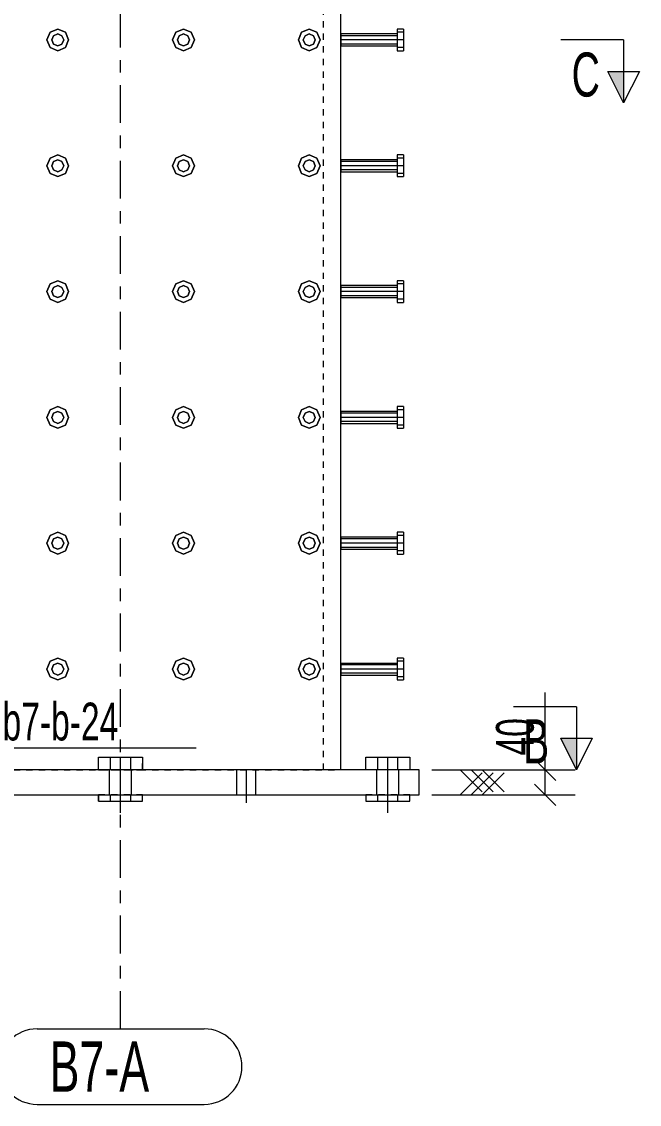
# Model space of a CAD drawing. Header units: millimetres. Extents: x 5 to 599, y 5 to 425.
# Drawn here: x 124.5 to 173.6, y 92.1 to 178.1 of the extents above; entities that cross this region are included whole.
import ezdxf

# ---------------------------------------------------------------- set-up
doc = ezdxf.new("R2010")
doc.units = ezdxf.units.MM
for name, pattern in [('XKITLINE00', [0]), ('XKITLINE02', [4, 2, -2]), ('XKITLINE03', [6, 3, -1, 1, -1]), ('XKITLINE04', [3, 0.5, -0.5, 0.5, -0.5, 0.5, -0.5])]:
    doc.linetypes.add(name, pattern=pattern)
for name, color, linetype, lineweight in [('Bolt', 7, 'Continuous', 0), ('Part', 2, 'Continuous', 0), ('PartMark', 3, 'Continuous', 0), ('S-GRID', 1, 'Continuous', 0), ('Section', 6, 'Continuous', 0), ('Z-DIMENSIONS', 1, 'Continuous', 0)]:
    doc.layers.add(name, color=color, linetype=linetype, lineweight=lineweight)
doc.styles.add('romsim', font='ARIAL.TTF')

# ---------------------------------------------------------------- blocks, each defined once
blk = doc.blocks.new('*A5')
at = {"layer": 'S-GRID', "color": 1, "linetype": 'XKITLINE03', "lineweight": 0}
blk.add_line((132.322, 98.052), (132.322, 306.982), dxfattribs=at)
at = {"layer": 'S-GRID', "color": 1, "style": 'romsim', "width": 0.6375}
blk.add_text('B7-A', height=4, dxfattribs=at).set_placement((126.673, 93.052))
blk = doc.blocks.new('*A12')
at = {"layer": 'Bolt', "color": 2, "linetype": 'XKITLINE00', "lineweight": 0}
for p, q in [((131.522, 116.149), (131.522, 116.649)), ((132.322, 115.214), (132.322, 116.649)), ((133.122, 116.149), (133.122, 116.649))]:
    blk.add_line(p, q, dxfattribs=at)
blk = doc.blocks.new('*A13')
at = {"layer": 'Bolt', "color": 2, "linetype": 'XKITLINE00', "lineweight": 0}
for p, q in [((131.522, 116.149), (131.522, 116.649)), ((132.322, 115.214), (132.322, 116.649)), ((133.122, 116.149), (133.122, 116.649))]:
    blk.add_line(p, q, dxfattribs=at)
blk = doc.blocks.new('*A15')
at = {"layer": 'Bolt', "color": 2, "linetype": 'XKITLINE00', "lineweight": 0}
for p, q in [((152.772, 116.149), (152.772, 116.649)), ((153.572, 115.214), (153.572, 116.649)), ((154.372, 116.149), (154.372, 116.649))]:
    blk.add_line(p, q, dxfattribs=at)
blk = doc.blocks.new('*A16')
at = {"layer": 'Bolt', "color": 2, "linetype": 'XKITLINE00', "lineweight": 0}
for p, q in [((131.522, 118.649), (131.522, 119.649)), ((132.322, 117.714), (132.322, 119.649)), ((133.122, 118.649), (133.122, 119.649))]:
    blk.add_line(p, q, dxfattribs=at)
blk = doc.blocks.new('*A17')
at = {"layer": 'Bolt', "color": 2, "linetype": 'XKITLINE02', "lineweight": 0}
for p, q in [((131.522, 118.649), (131.522, 119.649)), ((132.322, 117.714), (132.322, 119.649)), ((133.122, 118.649), (133.122, 119.649))]:
    blk.add_line(p, q, dxfattribs=at)
blk = doc.blocks.new('*A19')
at = {"layer": 'Bolt', "color": 2, "linetype": 'XKITLINE00', "lineweight": 0}
for p, q in [((152.772, 118.649), (152.772, 119.649)), ((153.572, 117.714), (153.572, 119.649)), ((154.372, 118.649), (154.372, 119.649))]:
    blk.add_line(p, q, dxfattribs=at)
blk = doc.blocks.new('*A20')
at = {"layer": 'Bolt', "color": 2, "linetype": 'XKITLINE00', "lineweight": 0}
for p, q in [((141.572, 116.649), (141.572, 118.649)), ((142.322, 116.024), (142.322, 118.649)), ((143.072, 116.649), (143.072, 118.649))]:
    blk.add_line(p, q, dxfattribs=at)
blk = doc.blocks.new('*A22')
at = {"layer": 'Bolt', "color": 2, "linetype": 'XKITLINE02', "lineweight": 0}
for p, q in [((131.447, 116.649), (131.447, 118.649)), ((131.447, 116.649), (131.447, 118.649)), ((132.322, 115.714), (132.322, 118.649)), ((132.322, 115.714), (132.322, 118.649)), ((133.197, 116.649), (133.197, 118.649)), ((133.197, 116.649), (133.197, 118.649))]:
    blk.add_line(p, q, dxfattribs=at)
blk = doc.blocks.new('*A23')
at = {"layer": 'Bolt', "color": 2, "linetype": 'XKITLINE02', "lineweight": 0}
for p, q in [((110.197, 116.649), (110.197, 118.649)), ((111.072, 115.714), (111.072, 118.649)), ((111.947, 116.649), (111.947, 118.649)), ((152.697, 116.649), (152.697, 118.649)), ((153.572, 115.714), (153.572, 118.649)), ((154.447, 116.649), (154.447, 118.649))]:
    blk.add_line(p, q, dxfattribs=at)
blk = doc.blocks.new('*A24')
at = {"layer": 'Part', "color": 7, "linetype": 'XKITLINE04', "lineweight": 0}
for p, q in [((148.422, 301.149), (148.422, 118.649)), ((114.822, 118.649), (149.822, 118.649))]:
    blk.add_line(p, q, dxfattribs=at)
at = {"layer": 'Part', "color": 4, "linetype": 'XKITLINE00', "lineweight": 0}
blk.add_line((149.822, 118.649), (149.822, 301.149), dxfattribs=at)
blk = doc.blocks.new('*A38')
at = {"layer": 'Part', "color": 4, "linetype": 'XKITLINE00', "lineweight": 0}
for p, q in [((130.572, 116.649), (130.572, 116.149)), ((134.072, 116.149), (134.072, 116.649)), ((130.572, 116.149), (134.072, 116.149))]:
    blk.add_line(p, q, dxfattribs=at)
at = {"layer": 'Part', "color": 7, "linetype": 'XKITLINE04', "lineweight": 0}
blk.add_line((134.072, 116.649), (130.572, 116.649), dxfattribs=at)
blk = doc.blocks.new('*A39')
at = {"layer": 'Part', "color": 7, "linetype": 'XKITLINE04', "lineweight": 0}
for p, q in [((130.572, 116.149), (130.572, 116.649)), ((130.572, 116.649), (134.072, 116.649)), ((134.072, 116.149), (134.072, 116.649)), ((130.572, 116.149), (134.072, 116.149))]:
    blk.add_line(p, q, dxfattribs=at)
blk = doc.blocks.new('*A41')
at = {"layer": 'Part', "color": 4, "linetype": 'XKITLINE00', "lineweight": 0}
for p, q in [((151.822, 116.649), (151.822, 116.149)), ((155.322, 116.149), (155.322, 116.649)), ((151.822, 116.149), (155.322, 116.149))]:
    blk.add_line(p, q, dxfattribs=at)
at = {"layer": 'Part', "color": 7, "linetype": 'XKITLINE04', "lineweight": 0}
blk.add_line((155.322, 116.649), (151.822, 116.649), dxfattribs=at)
blk = doc.blocks.new('*A42')
at = {"layer": 'Part', "color": 4, "linetype": 'XKITLINE00', "lineweight": 0}
for p, q in [((130.572, 118.649), (130.572, 119.649)), ((130.572, 119.649), (134.072, 119.649)), ((134.072, 119.649), (134.072, 118.649))]:
    blk.add_line(p, q, dxfattribs=at)
at = {"layer": 'Part', "color": 7, "linetype": 'XKITLINE04', "lineweight": 0}
blk.add_line((134.072, 118.649), (130.572, 118.649), dxfattribs=at)
blk = doc.blocks.new('*A43')
at = {"layer": 'Part', "color": 7, "linetype": 'XKITLINE04', "lineweight": 0}
for p, q in [((130.572, 118.649), (130.572, 119.649)), ((130.572, 119.649), (134.072, 119.649)), ((134.072, 118.649), (134.072, 119.649)), ((130.572, 118.649), (134.072, 118.649))]:
    blk.add_line(p, q, dxfattribs=at)
blk = doc.blocks.new('*A45')
at = {"layer": 'Part', "color": 4, "linetype": 'XKITLINE00', "lineweight": 0}
for p, q in [((151.822, 118.649), (151.822, 119.649)), ((151.822, 119.649), (155.322, 119.649)), ((155.322, 119.649), (155.322, 118.649))]:
    blk.add_line(p, q, dxfattribs=at)
at = {"layer": 'Part', "color": 7, "linetype": 'XKITLINE04', "lineweight": 0}
blk.add_line((155.322, 118.649), (151.822, 118.649), dxfattribs=at)
blk = doc.blocks.new('*A46')
at = {"layer": 'Part', "color": 4, "linetype": 'XKITLINE00', "lineweight": 0}
for p, q in [((108.572, 116.649), (108.572, 118.649)), ((156.072, 118.649), (108.572, 118.649)), ((156.072, 116.649), (156.072, 118.649)), ((108.572, 116.649), (156.072, 116.649))]:
    blk.add_line(p, q, dxfattribs=at)
blk = doc.blocks.new('*A55')
at = {"layer": 'S-GRID', "color": 1, "linetype": 'XKITLINE00', "lineweight": 0}
for p, q in [((125.673, 98.052), (138.972, 98.052)), ((125.673, 92.052), (138.972, 92.052))]:
    blk.add_line(p, q, dxfattribs=at)
for centre, start, end in [((125.673, 95.052), 90, 270), ((138.972, 95.052), 270, 90)]:
    blk.add_arc(centre, 3, start, end, dxfattribs=at)
blk = doc.blocks.new('*A62')
at = {"layer": 'Section'}
for points in [[(93.572, 174.149), (92.322, 171.649), (92.322, 174.149)], [(172.322, 174.149), (172.322, 171.649), (171.072, 174.149)]]:
    blk.add_hatch(color=6, dxfattribs=at).paths.add_polyline_path(points, flags=17)
at = {"layer": 'Section', "color": 6, "linetype": 'XKITLINE00', "lineweight": 0}
for p, q in [((92.322, 176.649), (97.322, 176.649)), ((92.322, 176.649), (92.322, 171.649)), ((172.322, 176.649), (167.322, 176.649)), ((172.322, 176.649), (172.322, 171.649)), ((92.322, 171.649), (91.072, 174.149)), ((93.572, 174.149), (91.072, 174.149)), ((92.322, 171.649), (93.572, 174.149)), ((171.072, 174.149), (173.572, 174.149)), ((172.322, 171.649), (171.072, 174.149)), ((173.572, 174.149), (172.322, 171.649))]:
    blk.add_line(p, q, dxfattribs=at)
at = {"layer": 'Section', "color": 6, "style": 'romsim', "width": 0.6375}
for p in [(94.072, 172.149), (168.186, 172.149)]:
    blk.add_text('C', height=3.5, dxfattribs=at).set_placement(p)
blk = doc.blocks.new('*A63')
at = {"layer": 'Section'}
for points in [[(97.322, 121.149), (96.072, 118.649), (96.072, 121.149)], [(168.572, 121.149), (168.572, 118.649), (167.322, 121.149)]]:
    blk.add_hatch(color=6, dxfattribs=at).paths.add_polyline_path(points, flags=17)
at = {"layer": 'Section', "color": 6, "linetype": 'XKITLINE00', "lineweight": 0}
for p, q in [((96.072, 123.649), (101.072, 123.649)), ((96.072, 123.649), (96.072, 118.649)), ((168.572, 123.649), (163.572, 123.649)), ((168.572, 123.649), (168.572, 118.649)), ((96.072, 118.649), (94.822, 121.149)), ((97.322, 121.149), (94.822, 121.149)), ((96.072, 118.649), (97.322, 121.149)), ((167.322, 121.149), (169.822, 121.149)), ((168.572, 118.649), (167.322, 121.149)), ((169.822, 121.149), (168.572, 118.649))]:
    blk.add_line(p, q, dxfattribs=at)
at = {"layer": 'Section', "color": 6, "style": 'romsim', "width": 0.6375}
for p in [(97.822, 119.149), (164.322, 119.149)]:
    blk.add_text('B', height=3.5, dxfattribs=at).set_placement(p)
blk = doc.blocks.new('*A68')
at = {"layer": 'Bolt', "color": 2, "linetype": 'XKITLINE02', "lineweight": 0}
for p, q in [((126.71, 177.262), (127.322, 177.515)), ((127.322, 177.515), (127.934, 177.262)), ((136.71, 177.262), (137.322, 177.515)), ((137.322, 177.515), (137.934, 177.262)), ((146.71, 177.262), (147.322, 177.515)), ((147.322, 177.515), (147.934, 177.262)), ((126.456, 176.649), (126.71, 177.262)), ((126.71, 176.037), (126.456, 176.649)), ((126.847, 176.649), (126.986, 176.985)), ((126.986, 176.313), (126.847, 176.649)), ((126.986, 176.985), (127.322, 177.124)), ((127.322, 177.124), (127.658, 176.985)), ((127.658, 176.985), (127.797, 176.649)), ((127.797, 176.649), (127.658, 176.313)), ((127.934, 177.262), (128.188, 176.649)), ((128.188, 176.649), (127.934, 176.037)), ((136.456, 176.649), (136.71, 177.262)), ((136.71, 176.037), (136.456, 176.649)), ((136.847, 176.649), (136.986, 176.985)), ((136.986, 176.313), (136.847, 176.649)), ((136.986, 176.985), (137.322, 177.124)), ((137.322, 177.124), (137.658, 176.985)), ((137.658, 176.985), (137.797, 176.649)), ((137.797, 176.649), (137.658, 176.313)), ((137.934, 177.262), (138.188, 176.649)), ((138.188, 176.649), (137.934, 176.037)), ((146.456, 176.649), (146.71, 177.262)), ((146.71, 176.037), (146.456, 176.649)), ((146.847, 176.649), (146.986, 176.985)), ((146.986, 176.313), (146.847, 176.649)), ((146.986, 176.985), (147.322, 177.124)), ((147.322, 177.124), (147.658, 176.985)), ((147.658, 176.985), (147.797, 176.649)), ((147.797, 176.649), (147.658, 176.313)), ((147.934, 177.262), (148.188, 176.649)), ((148.188, 176.649), (147.934, 176.037)), ((127.322, 175.783), (126.71, 176.037)), ((127.322, 176.174), (126.986, 176.313)), ((127.658, 176.313), (127.322, 176.174)), ((127.934, 176.037), (127.322, 175.783)), ((137.322, 175.783), (136.71, 176.037)), ((137.322, 176.174), (136.986, 176.313)), ((137.658, 176.313), (137.322, 176.174)), ((137.934, 176.037), (137.322, 175.783)), ((147.322, 175.783), (146.71, 176.037)), ((147.322, 176.174), (146.986, 176.313)), ((147.658, 176.313), (147.322, 176.174)), ((147.934, 176.037), (147.322, 175.783)), ((126.456, 166.649), (126.71, 167.262)), ((126.71, 167.262), (127.322, 167.515)), ((126.847, 166.649), (126.986, 166.985)), ((126.986, 166.985), (127.322, 167.124)), ((127.322, 167.515), (127.934, 167.262)), ((127.322, 167.124), (127.658, 166.985)), ((127.658, 166.985), (127.797, 166.649)), ((127.934, 167.262), (128.188, 166.649)), ((136.456, 166.649), (136.71, 167.262)), ((136.71, 167.262), (137.322, 167.515)), ((136.847, 166.649), (136.986, 166.985)), ((136.986, 166.985), (137.322, 167.124)), ((137.322, 167.515), (137.934, 167.262)), ((137.322, 167.124), (137.658, 166.985)), ((137.658, 166.985), (137.797, 166.649)), ((137.934, 167.262), (138.188, 166.649)), ((146.456, 166.649), (146.71, 167.262)), ((146.71, 167.262), (147.322, 167.515)), ((146.847, 166.649), (146.986, 166.985)), ((146.986, 166.985), (147.322, 167.124)), ((147.322, 167.515), (147.934, 167.262)), ((147.322, 167.124), (147.658, 166.985)), ((147.658, 166.985), (147.797, 166.649)), ((147.934, 167.262), (148.188, 166.649)), ((126.71, 166.037), (126.456, 166.649)), ((126.986, 166.313), (126.847, 166.649)), ((127.322, 166.174), (126.986, 166.313)), ((127.658, 166.313), (127.322, 166.174)), ((127.797, 166.649), (127.658, 166.313)), ((128.188, 166.649), (127.934, 166.037)), ((136.71, 166.037), (136.456, 166.649)), ((136.986, 166.313), (136.847, 166.649)), ((137.322, 166.174), (136.986, 166.313)), ((137.658, 166.313), (137.322, 166.174)), ((137.797, 166.649), (137.658, 166.313)), ((138.188, 166.649), (137.934, 166.037)), ((146.71, 166.037), (146.456, 166.649)), ((146.986, 166.313), (146.847, 166.649)), ((147.322, 166.174), (146.986, 166.313)), ((147.658, 166.313), (147.322, 166.174)), ((147.797, 166.649), (147.658, 166.313)), ((148.188, 166.649), (147.934, 166.037)), ((127.322, 165.783), (126.71, 166.037)), ((127.934, 166.037), (127.322, 165.783)), ((137.322, 165.783), (136.71, 166.037)), ((137.934, 166.037), (137.322, 165.783)), ((147.322, 165.783), (146.71, 166.037)), ((147.934, 166.037), (147.322, 165.783)), ((126.71, 157.262), (127.322, 157.515)), ((127.322, 157.515), (127.934, 157.262)), ((136.71, 157.262), (137.322, 157.515)), ((137.322, 157.515), (137.934, 157.262)), ((146.71, 157.262), (147.322, 157.515)), ((147.322, 157.515), (147.934, 157.262)), ((126.456, 156.649), (126.71, 157.262)), ((126.71, 156.037), (126.456, 156.649)), ((126.847, 156.649), (126.986, 156.985)), ((126.986, 156.313), (126.847, 156.649)), ((126.986, 156.985), (127.322, 157.124)), ((127.322, 157.124), (127.658, 156.985)), ((127.658, 156.985), (127.797, 156.649)), ((127.797, 156.649), (127.658, 156.313)), ((127.934, 157.262), (128.188, 156.649)), ((128.188, 156.649), (127.934, 156.037)), ((136.456, 156.649), (136.71, 157.262)), ((136.71, 156.037), (136.456, 156.649)), ((136.847, 156.649), (136.986, 156.985)), ((136.986, 156.313), (136.847, 156.649)), ((136.986, 156.985), (137.322, 157.124)), ((137.322, 157.124), (137.658, 156.985)), ((137.658, 156.985), (137.797, 156.649)), ((137.797, 156.649), (137.658, 156.313)), ((137.934, 157.262), (138.188, 156.649)), ((138.188, 156.649), (137.934, 156.037)), ((146.456, 156.649), (146.71, 157.262)), ((146.71, 156.037), (146.456, 156.649)), ((146.847, 156.649), (146.986, 156.985)), ((146.986, 156.313), (146.847, 156.649)), ((146.986, 156.985), (147.322, 157.124)), ((147.322, 157.124), (147.658, 156.985)), ((147.658, 156.985), (147.797, 156.649)), ((147.797, 156.649), (147.658, 156.313)), ((147.934, 157.262), (148.188, 156.649)), ((148.188, 156.649), (147.934, 156.037)), ((127.322, 155.783), (126.71, 156.037)), ((127.322, 156.174), (126.986, 156.313)), ((127.658, 156.313), (127.322, 156.174)), ((127.934, 156.037), (127.322, 155.783)), ((137.322, 155.783), (136.71, 156.037)), ((137.322, 156.174), (136.986, 156.313)), ((137.658, 156.313), (137.322, 156.174)), ((137.934, 156.037), (137.322, 155.783)), ((147.322, 155.783), (146.71, 156.037)), ((147.322, 156.174), (146.986, 156.313)), ((147.658, 156.313), (147.322, 156.174)), ((147.934, 156.037), (147.322, 155.783)), ((126.456, 146.649), (126.71, 147.262)), ((126.71, 147.262), (127.322, 147.515)), ((127.322, 147.515), (127.934, 147.262)), ((127.934, 147.262), (128.188, 146.649)), ((136.456, 146.649), (136.71, 147.262)), ((136.71, 147.262), (137.322, 147.515)), ((137.322, 147.515), (137.934, 147.262)), ((137.934, 147.262), (138.188, 146.649)), ((146.456, 146.649), (146.71, 147.262)), ((146.71, 147.262), (147.322, 147.515)), ((147.322, 147.515), (147.934, 147.262)), ((147.934, 147.262), (148.188, 146.649)), ((126.71, 146.037), (126.456, 146.649)), ((126.847, 146.649), (126.986, 146.985)), ((126.986, 146.313), (126.847, 146.649)), ((126.986, 146.985), (127.322, 147.124)), ((127.322, 146.174), (126.986, 146.313)), ((127.322, 147.124), (127.658, 146.985)), ((127.658, 146.313), (127.322, 146.174)), ((127.658, 146.985), (127.797, 146.649)), ((127.797, 146.649), (127.658, 146.313)), ((128.188, 146.649), (127.934, 146.037)), ((136.71, 146.037), (136.456, 146.649)), ((136.847, 146.649), (136.986, 146.985)), ((136.986, 146.313), (136.847, 146.649)), ((136.986, 146.985), (137.322, 147.124)), ((137.322, 146.174), (136.986, 146.313)), ((137.322, 147.124), (137.658, 146.985)), ((137.658, 146.313), (137.322, 146.174)), ((137.658, 146.985), (137.797, 146.649)), ((137.797, 146.649), (137.658, 146.313)), ((138.188, 146.649), (137.934, 146.037)), ((146.71, 146.037), (146.456, 146.649)), ((146.847, 146.649), (146.986, 146.985)), ((146.986, 146.313), (146.847, 146.649)), ((146.986, 146.985), (147.322, 147.124)), ((147.322, 146.174), (146.986, 146.313)), ((147.322, 147.124), (147.658, 146.985)), ((147.658, 146.313), (147.322, 146.174)), ((147.658, 146.985), (147.797, 146.649)), ((147.797, 146.649), (147.658, 146.313)), ((148.188, 146.649), (147.934, 146.037)), ((127.322, 145.783), (126.71, 146.037)), ((127.934, 146.037), (127.322, 145.783)), ((137.322, 145.783), (136.71, 146.037)), ((137.934, 146.037), (137.322, 145.783)), ((147.322, 145.783), (146.71, 146.037)), ((147.934, 146.037), (147.322, 145.783)), ((126.456, 136.649), (126.71, 137.262)), ((126.71, 137.262), (127.322, 137.515)), ((126.847, 136.649), (126.986, 136.985)), ((126.986, 136.985), (127.322, 137.124)), ((127.322, 137.515), (127.934, 137.262)), ((127.322, 137.124), (127.658, 136.985)), ((127.658, 136.985), (127.797, 136.649)), ((127.934, 137.262), (128.188, 136.649)), ((136.456, 136.649), (136.71, 137.262)), ((136.71, 137.262), (137.322, 137.515)), ((136.847, 136.649), (136.986, 136.985)), ((136.986, 136.985), (137.322, 137.124)), ((137.322, 137.515), (137.934, 137.262)), ((137.322, 137.124), (137.658, 136.985)), ((137.658, 136.985), (137.797, 136.649)), ((137.934, 137.262), (138.188, 136.649)), ((146.456, 136.649), (146.71, 137.262)), ((146.71, 137.262), (147.322, 137.515)), ((146.847, 136.649), (146.986, 136.985)), ((146.986, 136.985), (147.322, 137.124)), ((147.322, 137.515), (147.934, 137.262)), ((147.322, 137.124), (147.658, 136.985)), ((147.658, 136.985), (147.797, 136.649)), ((147.934, 137.262), (148.188, 136.649)), ((126.71, 136.037), (126.456, 136.649)), ((127.322, 135.783), (126.71, 136.037)), ((126.986, 136.313), (126.847, 136.649)), ((127.322, 136.174), (126.986, 136.313)), ((127.658, 136.313), (127.322, 136.174)), ((127.934, 136.037), (127.322, 135.783)), ((127.797, 136.649), (127.658, 136.313)), ((128.188, 136.649), (127.934, 136.037)), ((136.71, 136.037), (136.456, 136.649)), ((137.322, 135.783), (136.71, 136.037)), ((136.986, 136.313), (136.847, 136.649)), ((137.322, 136.174), (136.986, 136.313)), ((137.658, 136.313), (137.322, 136.174)), ((137.934, 136.037), (137.322, 135.783)), ((137.797, 136.649), (137.658, 136.313)), ((138.188, 136.649), (137.934, 136.037)), ((146.71, 136.037), (146.456, 136.649)), ((147.322, 135.783), (146.71, 136.037)), ((146.986, 136.313), (146.847, 136.649)), ((147.322, 136.174), (146.986, 136.313)), ((147.658, 136.313), (147.322, 136.174)), ((147.934, 136.037), (147.322, 135.783)), ((147.797, 136.649), (147.658, 136.313)), ((148.188, 136.649), (147.934, 136.037)), ((126.71, 127.262), (127.322, 127.515)), ((127.322, 127.515), (127.934, 127.262)), ((136.71, 127.262), (137.322, 127.515)), ((137.322, 127.515), (137.934, 127.262)), ((146.71, 127.262), (147.322, 127.515)), ((147.322, 127.515), (147.934, 127.262)), ((126.456, 126.649), (126.71, 127.262)), ((126.71, 126.037), (126.456, 126.649)), ((126.847, 126.649), (126.986, 126.985)), ((126.986, 126.313), (126.847, 126.649)), ((126.986, 126.985), (127.322, 127.124)), ((127.322, 127.124), (127.658, 126.985)), ((127.658, 126.985), (127.797, 126.649)), ((127.797, 126.649), (127.658, 126.313)), ((127.934, 127.262), (128.188, 126.649)), ((128.188, 126.649), (127.934, 126.037)), ((136.456, 126.649), (136.71, 127.262)), ((136.71, 126.037), (136.456, 126.649)), ((136.847, 126.649), (136.986, 126.985)), ((136.986, 126.313), (136.847, 126.649)), ((136.986, 126.985), (137.322, 127.124)), ((137.322, 127.124), (137.658, 126.985)), ((137.658, 126.985), (137.797, 126.649)), ((137.797, 126.649), (137.658, 126.313)), ((137.934, 127.262), (138.188, 126.649)), ((138.188, 126.649), (137.934, 126.037)), ((146.456, 126.649), (146.71, 127.262)), ((146.71, 126.037), (146.456, 126.649)), ((146.847, 126.649), (146.986, 126.985)), ((146.986, 126.313), (146.847, 126.649)), ((146.986, 126.985), (147.322, 127.124)), ((147.322, 127.124), (147.658, 126.985)), ((147.658, 126.985), (147.797, 126.649)), ((147.797, 126.649), (147.658, 126.313)), ((147.934, 127.262), (148.188, 126.649)), ((148.188, 126.649), (147.934, 126.037)), ((127.322, 125.783), (126.71, 126.037)), ((127.322, 126.174), (126.986, 126.313)), ((127.658, 126.313), (127.322, 126.174)), ((127.934, 126.037), (127.322, 125.783)), ((137.322, 125.783), (136.71, 126.037)), ((137.322, 126.174), (136.986, 126.313)), ((137.658, 126.313), (137.322, 126.174)), ((137.934, 126.037), (137.322, 125.783)), ((147.322, 125.783), (146.71, 126.037)), ((147.322, 126.174), (146.986, 126.313)), ((147.658, 126.313), (147.322, 126.174)), ((147.934, 126.037), (147.322, 125.783))]:
    blk.add_line(p, q, dxfattribs=at)
blk = doc.blocks.new('*A69')
at = {"layer": 'Bolt', "color": 2, "linetype": 'XKITLINE00', "lineweight": 0}
for p, q in [((127.322, 177.515), (126.71, 177.262)), ((127.934, 177.262), (127.322, 177.515)), ((137.322, 177.515), (136.71, 177.262)), ((137.934, 177.262), (137.322, 177.515)), ((147.322, 177.515), (146.71, 177.262)), ((147.934, 177.262), (147.322, 177.515)), ((126.71, 177.262), (126.456, 176.649)), ((126.456, 176.649), (126.71, 176.037)), ((126.986, 176.985), (126.847, 176.649)), ((126.847, 176.649), (126.986, 176.313)), ((127.322, 177.124), (126.986, 176.985)), ((127.658, 176.985), (127.322, 177.124)), ((127.797, 176.649), (127.658, 176.985)), ((127.658, 176.313), (127.797, 176.649)), ((128.188, 176.649), (127.934, 177.262)), ((127.934, 176.037), (128.188, 176.649)), ((136.71, 177.262), (136.456, 176.649)), ((136.456, 176.649), (136.71, 176.037)), ((136.986, 176.985), (136.847, 176.649)), ((136.847, 176.649), (136.986, 176.313)), ((137.322, 177.124), (136.986, 176.985)), ((137.658, 176.985), (137.322, 177.124)), ((137.797, 176.649), (137.658, 176.985)), ((137.658, 176.313), (137.797, 176.649)), ((138.188, 176.649), (137.934, 177.262)), ((137.934, 176.037), (138.188, 176.649)), ((146.71, 177.262), (146.456, 176.649)), ((146.456, 176.649), (146.71, 176.037)), ((146.986, 176.985), (146.847, 176.649)), ((146.847, 176.649), (146.986, 176.313)), ((147.322, 177.124), (146.986, 176.985)), ((147.658, 176.985), (147.322, 177.124)), ((147.797, 176.649), (147.658, 176.985)), ((147.658, 176.313), (147.797, 176.649)), ((148.188, 176.649), (147.934, 177.262)), ((147.934, 176.037), (148.188, 176.649)), ((126.71, 176.037), (127.322, 175.783)), ((126.986, 176.313), (127.322, 176.174)), ((127.322, 176.174), (127.658, 176.313)), ((127.322, 175.783), (127.934, 176.037)), ((136.71, 176.037), (137.322, 175.783)), ((136.986, 176.313), (137.322, 176.174)), ((137.322, 176.174), (137.658, 176.313)), ((137.322, 175.783), (137.934, 176.037)), ((146.71, 176.037), (147.322, 175.783)), ((146.986, 176.313), (147.322, 176.174)), ((147.322, 176.174), (147.658, 176.313)), ((147.322, 175.783), (147.934, 176.037)), ((126.71, 167.262), (126.456, 166.649)), ((127.322, 167.515), (126.71, 167.262)), ((126.986, 166.985), (126.847, 166.649)), ((127.322, 167.124), (126.986, 166.985)), ((127.934, 167.262), (127.322, 167.515)), ((127.658, 166.985), (127.322, 167.124)), ((127.797, 166.649), (127.658, 166.985)), ((128.188, 166.649), (127.934, 167.262)), ((136.71, 167.262), (136.456, 166.649)), ((137.322, 167.515), (136.71, 167.262)), ((136.986, 166.985), (136.847, 166.649)), ((137.322, 167.124), (136.986, 166.985)), ((137.934, 167.262), (137.322, 167.515)), ((137.658, 166.985), (137.322, 167.124)), ((137.797, 166.649), (137.658, 166.985)), ((138.188, 166.649), (137.934, 167.262)), ((146.71, 167.262), (146.456, 166.649)), ((147.322, 167.515), (146.71, 167.262)), ((146.986, 166.985), (146.847, 166.649)), ((147.322, 167.124), (146.986, 166.985)), ((147.934, 167.262), (147.322, 167.515)), ((147.658, 166.985), (147.322, 167.124)), ((147.797, 166.649), (147.658, 166.985)), ((148.188, 166.649), (147.934, 167.262)), ((126.456, 166.649), (126.71, 166.037)), ((126.847, 166.649), (126.986, 166.313)), ((126.986, 166.313), (127.322, 166.174)), ((127.322, 166.174), (127.658, 166.313)), ((127.658, 166.313), (127.797, 166.649)), ((127.934, 166.037), (128.188, 166.649)), ((136.456, 166.649), (136.71, 166.037)), ((136.847, 166.649), (136.986, 166.313)), ((136.986, 166.313), (137.322, 166.174)), ((137.322, 166.174), (137.658, 166.313)), ((137.658, 166.313), (137.797, 166.649)), ((137.934, 166.037), (138.188, 166.649)), ((146.456, 166.649), (146.71, 166.037)), ((146.847, 166.649), (146.986, 166.313)), ((146.986, 166.313), (147.322, 166.174)), ((147.322, 166.174), (147.658, 166.313)), ((147.658, 166.313), (147.797, 166.649)), ((147.934, 166.037), (148.188, 166.649)), ((126.71, 166.037), (127.322, 165.783)), ((127.322, 165.783), (127.934, 166.037)), ((136.71, 166.037), (137.322, 165.783)), ((137.322, 165.783), (137.934, 166.037)), ((146.71, 166.037), (147.322, 165.783)), ((147.322, 165.783), (147.934, 166.037)), ((127.322, 157.515), (126.71, 157.262)), ((127.934, 157.262), (127.322, 157.515)), ((137.322, 157.515), (136.71, 157.262)), ((137.934, 157.262), (137.322, 157.515)), ((147.322, 157.515), (146.71, 157.262)), ((147.934, 157.262), (147.322, 157.515)), ((126.71, 157.262), (126.456, 156.649)), ((126.456, 156.649), (126.71, 156.037)), ((126.986, 156.985), (126.847, 156.649)), ((126.847, 156.649), (126.986, 156.313)), ((127.322, 157.124), (126.986, 156.985)), ((127.658, 156.985), (127.322, 157.124)), ((127.797, 156.649), (127.658, 156.985)), ((127.658, 156.313), (127.797, 156.649)), ((128.188, 156.649), (127.934, 157.262)), ((127.934, 156.037), (128.188, 156.649)), ((136.71, 157.262), (136.456, 156.649)), ((136.456, 156.649), (136.71, 156.037)), ((136.986, 156.985), (136.847, 156.649)), ((136.847, 156.649), (136.986, 156.313)), ((137.322, 157.124), (136.986, 156.985)), ((137.658, 156.985), (137.322, 157.124)), ((137.797, 156.649), (137.658, 156.985)), ((137.658, 156.313), (137.797, 156.649)), ((138.188, 156.649), (137.934, 157.262)), ((137.934, 156.037), (138.188, 156.649)), ((146.71, 157.262), (146.456, 156.649)), ((146.456, 156.649), (146.71, 156.037)), ((146.986, 156.985), (146.847, 156.649)), ((146.847, 156.649), (146.986, 156.313)), ((147.322, 157.124), (146.986, 156.985)), ((147.658, 156.985), (147.322, 157.124)), ((147.797, 156.649), (147.658, 156.985)), ((147.658, 156.313), (147.797, 156.649)), ((148.188, 156.649), (147.934, 157.262)), ((147.934, 156.037), (148.188, 156.649)), ((126.71, 156.037), (127.322, 155.783)), ((126.986, 156.313), (127.322, 156.174)), ((127.322, 156.174), (127.658, 156.313)), ((127.322, 155.783), (127.934, 156.037)), ((136.71, 156.037), (137.322, 155.783)), ((136.986, 156.313), (137.322, 156.174)), ((137.322, 156.174), (137.658, 156.313)), ((137.322, 155.783), (137.934, 156.037)), ((146.71, 156.037), (147.322, 155.783)), ((146.986, 156.313), (147.322, 156.174)), ((147.322, 156.174), (147.658, 156.313)), ((147.322, 155.783), (147.934, 156.037)), ((126.71, 147.262), (126.456, 146.649)), ((127.322, 147.515), (126.71, 147.262)), ((127.934, 147.262), (127.322, 147.515)), ((128.188, 146.649), (127.934, 147.262)), ((136.71, 147.262), (136.456, 146.649)), ((137.322, 147.515), (136.71, 147.262)), ((137.934, 147.262), (137.322, 147.515)), ((138.188, 146.649), (137.934, 147.262)), ((146.71, 147.262), (146.456, 146.649)), ((147.322, 147.515), (146.71, 147.262)), ((147.934, 147.262), (147.322, 147.515)), ((148.188, 146.649), (147.934, 147.262)), ((126.456, 146.649), (126.71, 146.037)), ((126.986, 146.985), (126.847, 146.649)), ((126.847, 146.649), (126.986, 146.313)), ((127.322, 147.124), (126.986, 146.985)), ((126.986, 146.313), (127.322, 146.174)), ((127.658, 146.985), (127.322, 147.124)), ((127.322, 146.174), (127.658, 146.313)), ((127.797, 146.649), (127.658, 146.985)), ((127.658, 146.313), (127.797, 146.649)), ((127.934, 146.037), (128.188, 146.649)), ((136.456, 146.649), (136.71, 146.037)), ((136.986, 146.985), (136.847, 146.649)), ((136.847, 146.649), (136.986, 146.313)), ((137.322, 147.124), (136.986, 146.985)), ((136.986, 146.313), (137.322, 146.174)), ((137.658, 146.985), (137.322, 147.124)), ((137.322, 146.174), (137.658, 146.313)), ((137.797, 146.649), (137.658, 146.985)), ((137.658, 146.313), (137.797, 146.649)), ((137.934, 146.037), (138.188, 146.649)), ((146.456, 146.649), (146.71, 146.037)), ((146.986, 146.985), (146.847, 146.649)), ((146.847, 146.649), (146.986, 146.313)), ((147.322, 147.124), (146.986, 146.985)), ((146.986, 146.313), (147.322, 146.174)), ((147.658, 146.985), (147.322, 147.124)), ((147.322, 146.174), (147.658, 146.313)), ((147.797, 146.649), (147.658, 146.985)), ((147.658, 146.313), (147.797, 146.649)), ((147.934, 146.037), (148.188, 146.649)), ((126.71, 146.037), (127.322, 145.783)), ((127.322, 145.783), (127.934, 146.037)), ((136.71, 146.037), (137.322, 145.783)), ((137.322, 145.783), (137.934, 146.037)), ((146.71, 146.037), (147.322, 145.783)), ((147.322, 145.783), (147.934, 146.037)), ((126.71, 137.262), (126.456, 136.649)), ((127.322, 137.515), (126.71, 137.262)), ((126.986, 136.985), (126.847, 136.649)), ((127.322, 137.124), (126.986, 136.985)), ((127.934, 137.262), (127.322, 137.515)), ((127.658, 136.985), (127.322, 137.124)), ((127.797, 136.649), (127.658, 136.985)), ((128.188, 136.649), (127.934, 137.262)), ((136.71, 137.262), (136.456, 136.649)), ((137.322, 137.515), (136.71, 137.262)), ((136.986, 136.985), (136.847, 136.649)), ((137.322, 137.124), (136.986, 136.985)), ((137.934, 137.262), (137.322, 137.515)), ((137.658, 136.985), (137.322, 137.124)), ((137.797, 136.649), (137.658, 136.985)), ((138.188, 136.649), (137.934, 137.262)), ((146.71, 137.262), (146.456, 136.649)), ((147.322, 137.515), (146.71, 137.262)), ((146.986, 136.985), (146.847, 136.649)), ((147.322, 137.124), (146.986, 136.985)), ((147.934, 137.262), (147.322, 137.515)), ((147.658, 136.985), (147.322, 137.124)), ((147.797, 136.649), (147.658, 136.985)), ((148.188, 136.649), (147.934, 137.262)), ((126.456, 136.649), (126.71, 136.037)), ((126.71, 136.037), (127.322, 135.783)), ((126.847, 136.649), (126.986, 136.313)), ((126.986, 136.313), (127.322, 136.174)), ((127.322, 136.174), (127.658, 136.313)), ((127.322, 135.783), (127.934, 136.037)), ((127.658, 136.313), (127.797, 136.649)), ((127.934, 136.037), (128.188, 136.649)), ((136.456, 136.649), (136.71, 136.037)), ((136.71, 136.037), (137.322, 135.783)), ((136.847, 136.649), (136.986, 136.313)), ((136.986, 136.313), (137.322, 136.174)), ((137.322, 136.174), (137.658, 136.313)), ((137.322, 135.783), (137.934, 136.037)), ((137.658, 136.313), (137.797, 136.649)), ((137.934, 136.037), (138.188, 136.649)), ((146.456, 136.649), (146.71, 136.037)), ((146.71, 136.037), (147.322, 135.783)), ((146.847, 136.649), (146.986, 136.313)), ((146.986, 136.313), (147.322, 136.174)), ((147.322, 136.174), (147.658, 136.313)), ((147.322, 135.783), (147.934, 136.037)), ((147.658, 136.313), (147.797, 136.649)), ((147.934, 136.037), (148.188, 136.649)), ((127.322, 127.515), (126.71, 127.262)), ((127.934, 127.262), (127.322, 127.515)), ((137.322, 127.515), (136.71, 127.262)), ((137.934, 127.262), (137.322, 127.515)), ((147.322, 127.515), (146.71, 127.262)), ((147.934, 127.262), (147.322, 127.515)), ((126.71, 127.262), (126.456, 126.649)), ((126.456, 126.649), (126.71, 126.037)), ((126.986, 126.985), (126.847, 126.649)), ((126.847, 126.649), (126.986, 126.313)), ((127.322, 127.124), (126.986, 126.985)), ((127.658, 126.985), (127.322, 127.124)), ((127.797, 126.649), (127.658, 126.985)), ((127.658, 126.313), (127.797, 126.649)), ((128.188, 126.649), (127.934, 127.262)), ((127.934, 126.037), (128.188, 126.649)), ((136.71, 127.262), (136.456, 126.649)), ((136.456, 126.649), (136.71, 126.037)), ((136.986, 126.985), (136.847, 126.649)), ((136.847, 126.649), (136.986, 126.313)), ((137.322, 127.124), (136.986, 126.985)), ((137.658, 126.985), (137.322, 127.124)), ((137.797, 126.649), (137.658, 126.985)), ((137.658, 126.313), (137.797, 126.649)), ((138.188, 126.649), (137.934, 127.262)), ((137.934, 126.037), (138.188, 126.649)), ((146.71, 127.262), (146.456, 126.649)), ((146.456, 126.649), (146.71, 126.037)), ((146.986, 126.985), (146.847, 126.649)), ((146.847, 126.649), (146.986, 126.313)), ((147.322, 127.124), (146.986, 126.985)), ((147.658, 126.985), (147.322, 127.124)), ((147.797, 126.649), (147.658, 126.985)), ((147.658, 126.313), (147.797, 126.649)), ((148.188, 126.649), (147.934, 127.262)), ((147.934, 126.037), (148.188, 126.649)), ((126.71, 126.037), (127.322, 125.783)), ((126.986, 126.313), (127.322, 126.174)), ((127.322, 126.174), (127.658, 126.313)), ((127.322, 125.783), (127.934, 126.037)), ((136.71, 126.037), (137.322, 125.783)), ((136.986, 126.313), (137.322, 126.174)), ((137.322, 126.174), (137.658, 126.313)), ((137.322, 125.783), (137.934, 126.037)), ((146.71, 126.037), (147.322, 125.783)), ((146.986, 126.313), (147.322, 126.174)), ((147.322, 126.174), (147.658, 126.313)), ((147.322, 125.783), (147.934, 126.037))]:
    blk.add_line(p, q, dxfattribs=at)
blk = doc.blocks.new('*A70')
at = {"layer": 'Bolt', "color": 2, "linetype": 'XKITLINE00', "lineweight": 0}
for p, q in [((154.322, 177.515), (154.322, 175.783)), ((154.822, 177.515), (154.322, 177.515)), ((154.822, 177.515), (154.822, 175.783)), ((154.322, 177.124), (149.822, 177.124)), ((154.322, 176.985), (149.822, 176.985)), ((154.822, 176.649), (149.822, 176.649)), ((154.822, 177.262), (154.322, 177.262)), ((154.322, 176.313), (149.822, 176.313)), ((149.822, 176.174), (154.322, 176.174)), ((154.822, 176.037), (154.322, 176.037)), ((154.322, 175.783), (154.822, 175.783)), ((154.322, 167.124), (149.822, 167.124)), ((154.322, 166.985), (149.822, 166.985)), ((154.322, 167.515), (154.322, 165.783)), ((154.822, 167.515), (154.322, 167.515)), ((154.822, 167.262), (154.322, 167.262)), ((154.822, 167.515), (154.822, 165.783)), ((154.822, 166.649), (149.822, 166.649)), ((154.322, 166.313), (149.822, 166.313)), ((149.822, 166.174), (154.322, 166.174)), ((154.822, 166.037), (154.322, 166.037)), ((154.322, 165.783), (154.822, 165.783)), ((154.322, 157.515), (154.322, 155.783)), ((154.822, 157.515), (154.322, 157.515)), ((154.822, 157.515), (154.822, 155.783)), ((154.322, 157.124), (149.822, 157.124)), ((154.322, 156.985), (149.822, 156.985)), ((154.822, 156.649), (149.822, 156.649)), ((154.822, 157.262), (154.322, 157.262)), ((154.322, 156.313), (149.822, 156.313)), ((149.822, 156.174), (154.322, 156.174)), ((154.822, 156.037), (154.322, 156.037)), ((154.322, 155.783), (154.822, 155.783)), ((154.322, 147.515), (154.322, 145.783)), ((154.822, 147.515), (154.322, 147.515)), ((154.822, 147.262), (154.322, 147.262)), ((154.822, 147.515), (154.822, 145.783)), ((154.322, 147.124), (149.822, 147.124)), ((154.322, 146.985), (149.822, 146.985)), ((154.822, 146.649), (149.822, 146.649)), ((154.322, 146.313), (149.822, 146.313)), ((149.822, 146.174), (154.322, 146.174)), ((154.822, 146.037), (154.322, 146.037)), ((154.322, 145.783), (154.822, 145.783)), ((154.322, 137.124), (149.822, 137.124)), ((154.322, 136.985), (149.822, 136.985)), ((154.322, 137.515), (154.322, 135.783)), ((154.822, 137.515), (154.322, 137.515)), ((154.822, 137.262), (154.322, 137.262)), ((154.822, 137.515), (154.822, 135.783)), ((154.822, 136.649), (149.822, 136.649)), ((154.322, 136.313), (149.822, 136.313)), ((149.822, 136.174), (154.322, 136.174)), ((154.822, 136.037), (154.322, 136.037)), ((154.322, 135.783), (154.822, 135.783)), ((154.322, 127.515), (154.322, 125.783)), ((154.822, 127.515), (154.322, 127.515)), ((154.822, 127.515), (154.822, 125.783)), ((149.822, 127.124), (154.322, 127.124)), ((154.322, 126.985), (149.822, 126.985)), ((154.822, 126.649), (149.822, 126.649)), ((154.822, 127.262), (154.322, 127.262)), ((154.322, 126.313), (149.822, 126.313)), ((149.822, 126.174), (154.322, 126.174)), ((154.822, 126.037), (154.322, 126.037)), ((154.322, 125.783), (154.822, 125.783))]:
    blk.add_line(p, q, dxfattribs=at)
at = {"layer": 'Bolt', "color": 2, "linetype": 'XKITLINE02', "lineweight": 0}
for p, q in [((149.822, 177.124), (149.822, 176.174)), ((149.822, 167.124), (149.822, 166.174)), ((149.822, 157.124), (149.822, 156.174)), ((149.822, 147.124), (149.822, 146.174)), ((149.822, 137.124), (149.822, 136.174)), ((149.822, 127.124), (149.822, 126.174))]:
    blk.add_line(p, q, dxfattribs=at)
blk = doc.blocks.new('*A248')
at = {"layer": 'Z-DIMENSIONS', "color": 3, "linetype": 'XKITLINE00', "lineweight": 0}
for p, q in [((166.072, 118.649), (166.072, 124.795)), ((166.072, 118.649), (166.072, 124.795)), ((165.224, 119.498), (166.921, 117.801)), ((157.072, 118.649), (168.472, 118.649)), ((166.072, 116.649), (166.072, 118.649)), ((165.224, 117.498), (166.921, 115.801)), ((157.072, 116.649), (168.472, 116.649))]:
    blk.add_line(p, q, dxfattribs=at)
at = {"layer": 'Z-DIMENSIONS', "color": 7, "linetype": 'XKITLINE00', "lineweight": 0}
for p, q in [((159.322, 118.649), (161.072, 116.899)), ((159.322, 118.649), (162.822, 118.649)), ((159.322, 116.649), (161.072, 118.399)), ((160.197, 118.649), (161.947, 116.899)), ((160.197, 116.649), (161.947, 118.399)), ((161.072, 118.649), (162.822, 116.899)), ((161.072, 116.649), (162.822, 118.399)), ((159.322, 116.649), (162.822, 116.649))]:
    blk.add_line(p, q, dxfattribs=at)
at = {"layer": 'Z-DIMENSIONS', "color": 7}
for p in [(166.072, 118.649), (166.072, 116.649)]:
    blk.add_point(p, dxfattribs=at)
at = {"layer": 'Z-DIMENSIONS', "color": 7, "style": 'romsim', "width": 0.6375}
blk.add_text('40', height=3, rotation=90.00021, dxfattribs=at).set_placement((165.172, 119.774))
blk = doc.blocks.new('*A268')
at = {"layer": 'PartMark', "color": 7, "linetype": 'XKITLINE00', "lineweight": 0}
for p, q in [((118.087, 118.235), (122.329, 120.377)), ((122.329, 120.377), (138.335, 120.377)), ((120.318, 119.362), (118.087, 118.235))]:
    blk.add_line(p, q, dxfattribs=at)
at = {"layer": 'PartMark', "color": 7, "style": 'romsim', "width": 0.6375}
blk.add_text('b7-b-24', height=3, dxfattribs=at).set_placement((122.929, 120.977))

msp = doc.modelspace()

# ---------------------------------------------------------------- block references
at = {"lineweight": 0}
for name in ['*A5', '*A68', '*A69', '*A70', '*A62', '*A248', '*A63', '*A42', '*A43', '*A16', '*A17', '*A45', '*A19', '*A46', '*A23', '*A22', '*A20', '*A38', '*A39', '*A12', '*A13', '*A41', '*A15', '*A55']:
    msp.add_blockref(name, (0, 0), dxfattribs=at)
at = {"layer": 'Part', "lineweight": 0}
msp.add_blockref('*A24', (0, 0), dxfattribs=at)
at = {"layer": 'PartMark', "lineweight": 0}
msp.add_blockref('*A268', (0, 0), dxfattribs=at)

doc.saveas('drawing.dxf')
